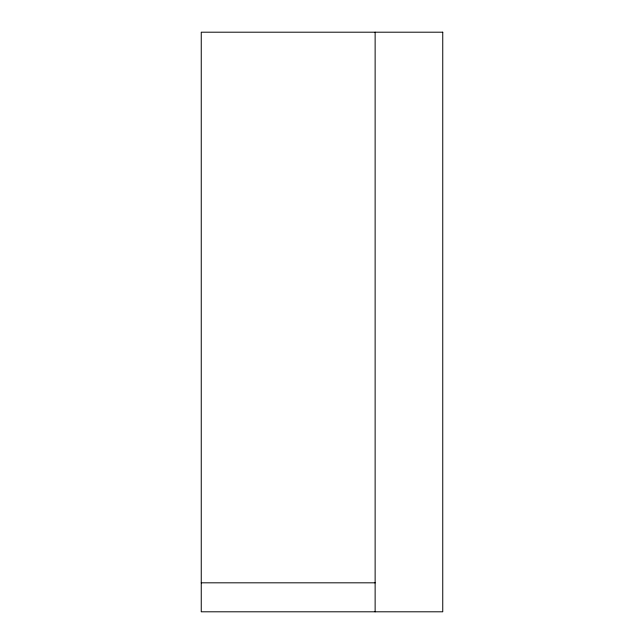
<?xml version="1.0" encoding="UTF-8"?>
<svg xmlns="http://www.w3.org/2000/svg" width="644" height="644" viewBox="0 0 644 644"><rect width="100%" height="100%" fill="white"/><g stroke="black" fill="none" stroke-linecap="round" stroke-linejoin="round"><path stroke-width="0.97" d="M201.25 582.82L375.13 582.82M375.13 32.2L375.13 611.8M442.75 32.2L201.25 32.2L201.25 611.8L442.75 611.8L442.75 32.2"/></g></svg>
